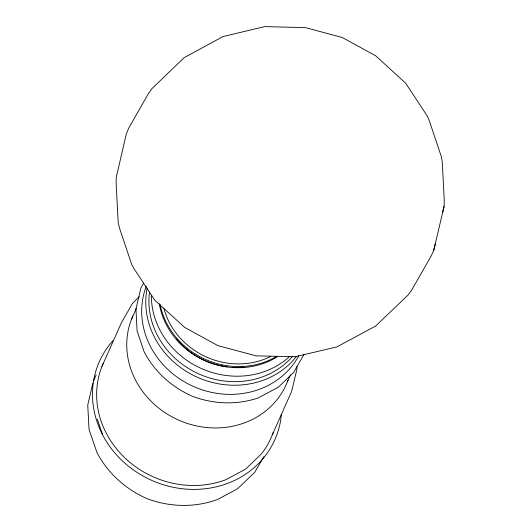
<?xml version="1.0" encoding="UTF-8"?>
<svg xmlns="http://www.w3.org/2000/svg" width="532" height="532" viewBox="0 0 532 532"><rect width="100%" height="100%" fill="white"/><g stroke="black" fill="none" stroke-linecap="round" stroke-linejoin="round"><path stroke-width="0.8" d="M433.726 250.353L444.094 206.303L444.247 200.145L442.232 161.429L441.161 156.095L428.825 119.341L426.89 115.431L405.723 83.285L375.725 55.827L342.375 37.553L305.727 27.671L264.796 26.6L223.021 36.555L184.178 57.636L151.839 88.744L148.248 93.911L128.93 127.753L126.383 133.665L116.175 177.715L116.175 183.879L118.184 222.502L119.407 227.809L131.697 264.444L133.771 268.288L154.845 300.281L184.803 327.499L217.967 345.674L256.291 355.875L295.147 356.719L336.809 346.944L375.625 326.056L408.017 295.1L411.728 290.026L431.04 256.205L433.726 250.353L435.223 244.042M92.827 383.406L87.753 404.978L88.924 427.455L89.057 429.603L97.043 452.705C107.969 473.467 125.938 489.467 147.384 498.79C169.209 506.876 193.156 507.787 215.274 500.26L217.056 499.748L236.959 489.094L238.715 487.711L254.828 472.183L263.919 456.542M442.664 212.335L444.094 206.303M93.486 380.959L96.106 375.067M101.945 366.448L121.349 322.864L132.475 303.36L139.337 296.617M131.584 319.04L136.292 308.474M287.413 381.723L290.439 374.927M272.251 434.95L291.656 391.372L296.869 369.487L296.896 366.541M143.733 282.984L140.94 287.872L135.946 309.006L137.076 330.904L144.185 351.931C154.745 371.981 172.095 387.436 192.817 396.446C213.897 404.26 237.026 405.138 258.392 397.87L278.449 387.103L293.657 372.447L304.045 354.339M97.243 418.943L102.496 434.611M270.722 356.433A72.704 66.001 24 0 1 163.976 308.706M276.181 356.62A75.584 68.608 24 0 1 160.099 304.271M277.737 356.493A75.584 68.608 24 0 1 159.301 303.765M298.871 355.669A83.996 76.249 24 0 1 192.737 386.139A83.996 76.249 24 0 1 146.253 286.196M103.181 363.489A91.797 83.331 24 0 0 125.053 458.059A91.797 83.331 24 0 0 225.741 479.764L245.591 469.144L261.451 453.863A91.797 83.331 24 0 0 273.096 432.702M287.978 380.24A83.996 76.249 24 0 1 180.714 420.992A83.996 76.249 24 0 1 132.867 315.995M296.557 356.3A83.996 76.249 24 0 1 196.98 377.082A83.996 76.249 24 0 1 147.045 288.61M292.773 356.161A81.263 73.768 24 0 1 198.749 373.896A81.263 73.768 24 0 1 149.545 291.895M289.534 356.56A81.263 73.768 24 0 1 201.548 368.596A81.263 73.768 24 0 1 151.354 295.3M244.055 367.053A71.767 65.15 24 0 1 232.843 367.346M227.211 366.861A71.767 65.15 24 0 1 176.418 338.997M281.408 414.315A96.039 87.181 24 0 1 152.305 480.635A96.039 87.181 24 0 1 112.977 340.706"/></g></svg>
